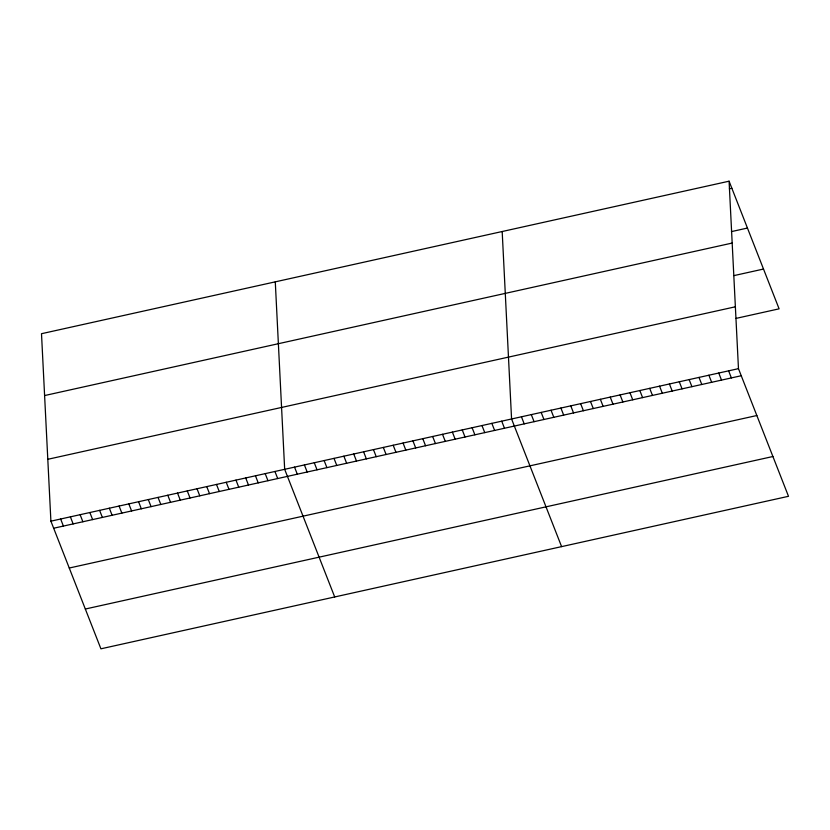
<?xml version="1.0" encoding="UTF-8"?>
<svg xmlns="http://www.w3.org/2000/svg" width="830" height="830" viewBox="0 0 830 830"><rect width="100%" height="100%" fill="white"/><g stroke="black" fill="none" stroke-linecap="round" stroke-linejoin="round"><path stroke-width="1.25" d="M729.082 181.189L41.5 333.702L50.9 521.167L100.918 648.811L788.5 496.299L738.472 368.655L729.082 181.189L779.1 308.833L735.94 318.409M729.383 188.815L731.853 188.265M731.417 231.612L747.446 228.053M44.602 395.557L732.185 243.055M733.917 275.612L763.517 269.045M47.798 459.301L735.38 306.789M50.9 521.167L738.472 368.655M53.67 528.233L741.252 375.731M69.264 568.021L756.846 415.519M85.324 609.023L772.906 456.51M728.615 370.844L731.386 377.92M718.749 373.033L721.519 380.109M708.882 375.222L711.652 382.298M699.016 377.411L701.786 384.477M689.149 379.601L691.919 386.666M679.282 381.79L682.053 388.855M669.416 383.968L672.196 391.044M659.549 386.158L662.33 393.233M649.693 388.347L652.463 395.422M639.826 390.536L642.596 397.612M629.96 392.725L632.73 399.801M620.093 394.914L622.863 401.99M610.226 397.103L612.997 404.179M600.36 399.292L603.13 406.368M590.493 401.481L593.274 408.547M580.637 403.671L583.407 410.736M570.77 405.86L573.54 412.925M560.904 408.038L563.674 415.114M551.037 410.228L553.807 417.303M541.17 412.417L543.941 419.492M531.304 414.606L534.074 421.682M521.437 416.795L524.207 423.871M561.599 546.628L511.571 418.984L502.181 231.518M501.714 421.173L504.484 428.249M491.848 423.362L494.618 430.428M481.981 425.551L484.751 432.617M472.114 427.74L474.885 434.806M462.248 429.919L465.018 436.995M452.381 432.108L455.151 439.184M442.514 434.298L445.285 441.373M432.648 436.487L435.428 443.562M422.792 438.676L425.562 445.752M412.925 440.865L415.695 447.941M403.058 443.054L405.829 450.13M393.192 445.243L395.962 452.319M383.325 447.432L386.095 454.498M373.459 449.621L376.229 456.687M363.592 451.811L366.362 458.876M353.725 453.989L356.506 461.065M343.869 456.178L346.639 463.254M334.002 458.368L336.773 465.443M324.136 460.557L326.906 467.632M314.269 462.746L317.039 469.822M304.402 464.935L307.173 472.011M294.536 467.124L297.306 474.2M334.698 596.957L284.669 469.313L275.28 281.847M274.927 471.471L277.708 478.547M265.195 473.629L267.966 480.705M255.453 475.798L258.223 482.863M245.711 477.956L248.481 485.021M235.969 480.114L238.739 487.189M226.227 482.272L228.997 489.347M216.485 484.43L219.255 491.505M206.743 486.598L209.523 493.663M197.011 488.756L199.781 495.832M187.269 490.914L190.039 497.99M177.527 493.072L180.297 500.148M167.785 495.24L170.555 502.306M158.042 497.398L160.812 504.474M148.3 499.556L151.07 506.632M138.558 501.714L141.328 508.79M128.816 503.883L131.597 510.948M119.084 506.041L121.854 513.116M109.342 508.199L112.112 515.274M99.6 510.357L102.37 517.432M89.858 512.525L92.628 519.59M80.116 514.683L82.886 521.759M70.374 516.841L73.144 523.917M60.632 518.999L63.412 526.075"/></g></svg>
